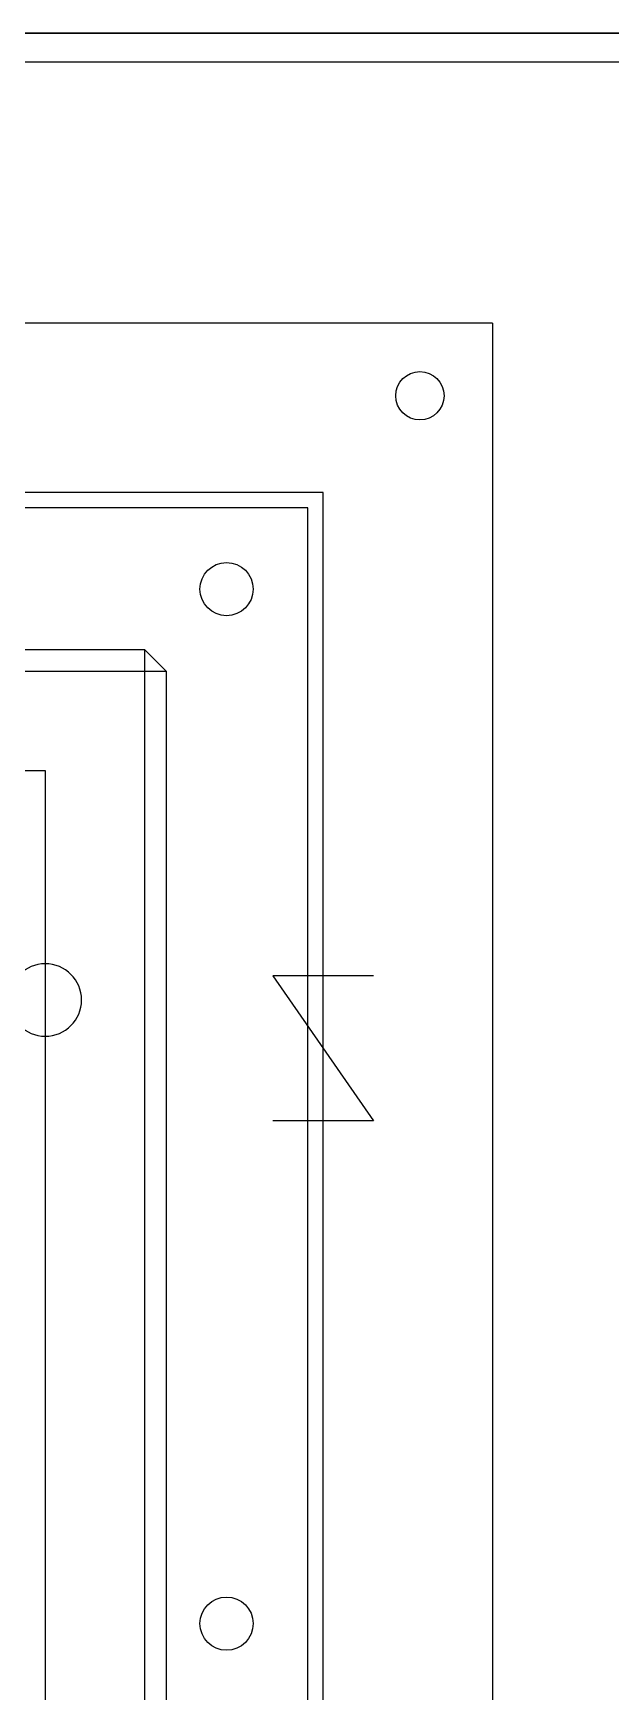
# Model space of a CAD drawing. Header units: millimetres. Extents: x 89450 to 753248, y -530175 to 1209785.
# Drawn here: x 272732.7 to 272852.2, y -163834.5 to -163491.4 of the extents above; entities that cross this region are included whole.
import ezdxf

# ---------------------------------------------------------------- set-up
doc = ezdxf.new("R2010")
doc.units = ezdxf.units.MM
doc.header["$LTSCALE"] = 150
doc.linetypes.add('CENTER', pattern=[50.8, 31.75, -6.35, 6.35, -6.35])
doc.layers.add('------00 Load Bank', color=3, linetype='Continuous')

# ---------------------------------------------------------------- blocks, each defined once
blk = doc.blocks.new('A$Cd768ecee')
at = {"color": 0}
for p, q in [((0, 0), (0, 1180)), ((35, 1145), (35, 35)), ((38.2, 1141.8), (38.2, 38.2)), ((38.2, 38.2), (1141.8, 38.2)), ((35, 35), (1145, 35)), ((0, 0), (1180, 0))]:
    blk.add_line(p, q, dxfattribs=at)
blk.add_lwpolyline([(24.58, 135), (45.42, 135), (24.58, 165), (45.42, 165)], dxfattribs=at)
for centre, radius in [((55, 269), 5.5), ((55, 55), 5.5), ((15, 15), 5)]:
    blk.add_circle(centre, radius, dxfattribs=at)
blk = doc.blocks.new('A$C02650c35')
at = {"color": 0}
for p, q in [((1040.5, 1065), (4.5, 1065)), ((1040.5, 1065), (4.5, 1065)), ((1040.5, 1060.5), (1040.5, 1065)), ((1040.5, 1065), (1045, 1060.5)), ((1045, 1060.5), (0, 1060.5)), ((1040.5, 24.5), (1040.5, 1060.5)), ((1045, 24.5), (1045, 1060.5)), ((1045, 30), (1045, 1055))]:
    blk.add_line(p, q, dxfattribs=at)
at = {"color": 0, "linetype": 'CENTER'}
for p, q in [((1020, 1040), (25, 1040)), ((1020, 45), (1020, 1040))]:
    blk.add_line(p, q, dxfattribs=at)
at = {"color": 0}
blk.add_circle((972.5, 1040), 7.5, dxfattribs=at)

msp = doc.modelspace()

# ---------------------------------------------------------------- linework, layer by layer
at = {"layer": '------00 Load Bank', "color": 161}
msp.add_line((272697.48, -163491.43), (272950.18, -163491.43), dxfattribs=at)
at = {"layer": '------00 Load Bank', "color": 161, "elevation": 0}
msp.add_lwpolyline([(272950.18, -163491.43), (271580.18, -163491.43), (271580.18, -166091.43), (272950.18, -166091.43), (272950.18, -163491.43)], dxfattribs=at)
for points in [[(272950.18, -166091.43), (271580.18, -166091.43), (271580.18, -163491.43), (272950.18, -163491.43)], [(272944.18, -163497.43), (271586.18, -163497.43), (271586.18, -166085.43), (272944.18, -166085.43)]]:
    msp.add_lwpolyline(points, close=True, dxfattribs=at)

# ---------------------------------------------------------------- block references
at = {"layer": '------00 Load Bank', "color": 161, "rotation": 180}
msp.add_blockref('A$Cd768ecee', (272827.66, -163551.43), dxfattribs=at)
at = {"layer": '------00 Load Bank', "color": 161, "xscale": -1, "rotation": 270}
msp.add_blockref('A$C02650c35', (271695.16, -164663.93), dxfattribs=at)

doc.saveas('drawing.dxf')
